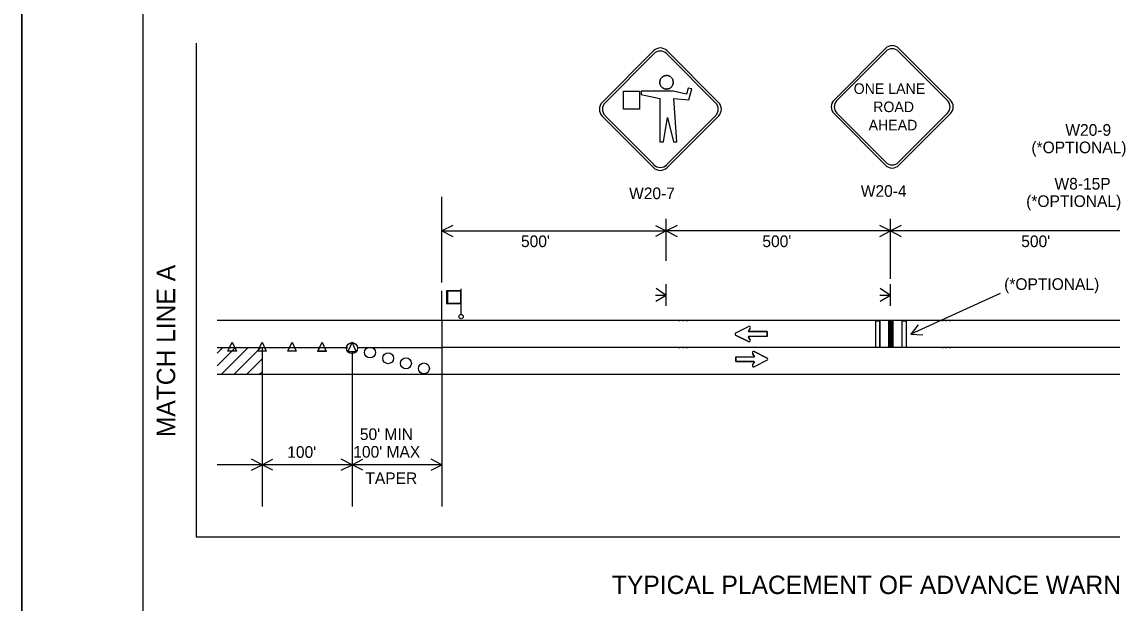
# Model space of a CAD drawing. Extents: x 0 to 34, y 0 to 22.
# Drawn here: x 0 to 11.25, y 6.21 to 12.21 of the extents above; entities that cross this region are included whole.
import ezdxf

# ---------------------------------------------------------------- set-up
doc = ezdxf.new("R2010")
doc.units = 0
for name, color, linetype in [('Level 1', 7, 'Continuous'), ('PlotBorder', 7, 'Continuous'), ('SHT-BNDRY', 7, 'Continuous'), ('SHT-FENCE', 7, 'Continuous')]:
    doc.layers.add(name, color=color, linetype=linetype)

msp = doc.modelspace()

# ---------------------------------------------------------------- linework, layer by layer
at = {"layer": 'Level 1'}
for p, q in [((1.797, 11.989), (1.797, 6.892)), ((8.378, 11.402), (8.908, 11.934)), ((8.978, 11.963), (8.978, 11.957)), ((9.048, 11.934), (9.578, 11.402)), ((5.986, 11.377), (6.517, 11.91)), ((6.016, 11.374), (6.52, 11.88)), ((6.653, 11.88), (7.157, 11.374)), ((6.656, 11.91), (7.187, 11.377)), ((8.408, 11.398), (8.912, 11.904)), ((9.044, 11.904), (9.548, 11.398)), ((6.581, 11.595), (6.582, 11.6)), ((6.581, 11.595), (6.581, 11.589)), ((6.581, 11.583), (6.581, 11.589)), ((6.584, 11.606), (6.582, 11.6)), ((6.584, 11.606), (6.586, 11.611)), ((6.589, 11.617), (6.586, 11.611)), ((6.589, 11.617), (6.593, 11.624)), ((6.596, 11.628), (6.593, 11.624)), ((6.596, 11.628), (6.6, 11.634)), ((6.604, 11.636), (6.6, 11.634)), ((6.604, 11.636), (6.608, 11.64)), ((6.612, 11.643), (6.608, 11.64)), ((6.612, 11.643), (6.618, 11.647)), ((6.623, 11.648), (6.618, 11.647)), ((6.623, 11.648), (6.629, 11.65)), ((6.634, 11.652), (6.629, 11.65)), ((6.634, 11.652), (6.642, 11.654)), ((6.645, 11.654), (6.642, 11.654)), ((6.645, 11.654), (6.651, 11.654)), ((6.659, 11.654), (6.651, 11.654)), ((6.667, 11.652), (6.659, 11.654)), ((6.667, 11.652), (6.67, 11.651)), ((6.676, 11.649), (6.67, 11.651)), ((6.676, 11.649), (6.68, 11.648)), ((6.683, 11.647), (6.68, 11.648)), ((6.683, 11.647), (6.689, 11.643)), ((6.693, 11.64), (6.689, 11.643)), ((6.693, 11.64), (6.698, 11.635)), ((6.702, 11.632), (6.698, 11.635)), ((6.702, 11.632), (6.705, 11.628)), ((6.708, 11.624), (6.705, 11.628)), ((6.708, 11.624), (6.711, 11.619)), ((6.714, 11.613), (6.711, 11.619)), ((6.714, 11.613), (6.716, 11.609)), ((6.717, 11.605), (6.716, 11.609)), ((6.717, 11.605), (6.718, 11.6)), ((6.719, 11.595), (6.718, 11.6)), ((6.719, 11.595), (6.72, 11.589)), ((6.72, 11.585), (6.72, 11.589)), ((6.72, 11.585), (6.72, 11.581)), ((6.207, 11.307), (6.207, 11.492)), ((6.207, 11.492), (6.373, 11.492)), ((6.373, 11.492), (6.373, 11.307)), ((6.72, 11.492), (6.388, 11.492)), ((6.388, 11.492), (6.388, 11.458)), ((6.581, 11.583), (6.581, 11.579)), ((6.582, 11.573), (6.581, 11.579)), ((6.582, 11.573), (6.582, 11.568)), ((6.584, 11.562), (6.582, 11.568)), ((6.584, 11.562), (6.586, 11.556)), ((6.588, 11.552), (6.586, 11.556)), ((6.588, 11.552), (6.591, 11.548)), ((6.593, 11.544), (6.591, 11.548)), ((6.593, 11.544), (6.595, 11.541)), ((6.595, 11.541), (6.599, 11.537)), ((6.599, 11.537), (6.603, 11.534)), ((6.603, 11.534), (6.606, 11.53)), ((6.609, 11.529), (6.606, 11.53)), ((6.609, 11.529), (6.614, 11.525)), ((6.618, 11.523), (6.614, 11.525)), ((6.618, 11.523), (6.625, 11.519)), ((6.63, 11.517), (6.625, 11.519)), ((6.63, 11.517), (6.636, 11.517)), ((6.643, 11.515), (6.636, 11.517)), ((6.643, 11.515), (6.648, 11.515)), ((6.655, 11.515), (6.648, 11.515)), ((6.655, 11.515), (6.66, 11.516)), ((6.664, 11.517), (6.66, 11.516)), ((6.664, 11.517), (6.67, 11.518)), ((6.675, 11.519), (6.67, 11.518)), ((6.675, 11.519), (6.68, 11.521)), ((6.684, 11.524), (6.68, 11.521)), ((6.684, 11.524), (6.688, 11.526)), ((6.692, 11.529), (6.688, 11.526)), ((6.692, 11.529), (6.696, 11.531)), ((6.7, 11.535), (6.696, 11.531)), ((6.7, 11.535), (6.704, 11.54)), ((6.705, 11.543), (6.704, 11.54)), ((6.708, 11.546), (6.705, 11.543)), ((6.708, 11.546), (6.71, 11.55)), ((6.713, 11.554), (6.71, 11.55)), ((6.713, 11.554), (6.716, 11.559)), ((6.717, 11.567), (6.716, 11.563)), ((6.716, 11.563), (6.716, 11.559)), ((6.717, 11.567), (6.718, 11.571)), ((6.719, 11.576), (6.718, 11.571)), ((6.719, 11.576), (6.72, 11.581)), ((6.855, 11.464), (6.72, 11.492)), ((6.874, 11.523), (6.855, 11.464)), ((6.911, 11.517), (6.874, 11.523)), ((6.881, 11.405), (6.911, 11.517)), ((6.388, 11.458), (6.581, 11.418)), ((6.581, 11.418), (6.581, 10.97)), ((6.755, 10.97), (6.726, 11.418)), ((6.726, 11.418), (6.881, 11.405)), ((6.373, 11.307), (6.207, 11.307)), ((8.908, 10.729), (8.378, 11.262)), ((8.912, 10.759), (8.408, 11.265)), ((9.548, 11.265), (9.044, 10.759)), ((9.578, 11.262), (9.048, 10.729)), ((6.517, 10.705), (5.986, 11.237)), ((6.52, 10.735), (6.016, 11.24)), ((6.619, 10.97), (6.661, 11.222)), ((7.157, 11.24), (6.653, 10.735)), ((7.187, 11.237), (6.656, 10.705)), ((6.661, 11.222), (6.721, 10.97)), ((6.581, 10.97), (6.619, 10.97)), ((6.721, 10.97), (6.755, 10.97)), ((4.333, 9.517), (4.333, 10.402)), ((6.647, 9.741), (6.647, 10.175)), ((6.648, 9.741), (6.648, 10.175)), ((8.961, 9.558), (8.961, 10.175)), ((4.334, 10.051), (4.334, 10.051)), ((4.334, 10.051), (6.648, 10.051)), ((14.337, 10.051), (6.647, 10.051)), ((6.648, 10.049), (6.648, 10.051)), ((8.961, 10.049), (8.961, 10.051)), ((4.531, 9.19), (4.531, 9.454)), ((6.648, 9.384), (6.542, 9.456)), ((6.648, 9.501), (6.648, 9.501)), ((6.648, 9.389), (6.648, 9.501)), ((8.961, 9.384), (8.855, 9.456)), ((8.961, 9.501), (8.961, 9.501)), ((8.961, 9.389), (8.961, 9.501)), ((4.333, 9.285), (4.333, 9.434)), ((4.333, 9.125), (4.333, 9.417)), ((4.382, 9.434), (4.382, 9.301)), ((4.53, 9.434), (4.382, 9.434)), ((4.383, 9.431), (4.531, 9.431)), ((4.392, 9.302), (4.392, 9.431)), ((4.392, 9.431), (4.531, 9.431)), ((4.531, 9.431), (4.392, 9.431)), ((4.392, 9.431), (4.392, 9.302)), ((4.531, 9.299), (4.531, 9.431)), ((4.531, 9.43), (4.531, 9.431)), ((4.531, 9.302), (4.531, 9.431)), ((6.648, 9.386), (6.536, 9.386)), ((6.648, 9.384), (6.54, 9.321)), ((6.648, 9.278), (6.648, 9.389)), ((8.961, 9.386), (8.85, 9.386)), ((8.961, 9.384), (8.854, 9.321)), ((8.961, 9.278), (8.961, 9.389)), ((10.091, 9.406), (9.169, 8.984)), ((4.53, 9.301), (4.382, 9.301)), ((4.531, 9.302), (4.392, 9.302)), ((4.392, 9.302), (4.531, 9.302)), ((4.333, 9.125), (2.015, 9.125)), ((4.333, 9.125), (4.333, 7.205)), ((5.025, 9.125), (4.334, 9.125)), ((4.579, 9.128), (4.579, 9.128)), ((21.921, 9.125), (5.025, 9.125)), ((6.775, 9.125), (6.789, 9.125)), ((6.814, 9.125), (6.827, 9.125)), ((6.852, 9.125), (6.866, 9.125)), ((8.849, 8.846), (8.849, 9.124)), ((8.944, 8.846), (8.944, 9.124)), ((8.958, 8.847), (8.958, 9.125)), ((8.965, 8.846), (8.965, 9.124)), ((8.965, 8.846), (8.965, 9.118)), ((8.972, 8.847), (8.972, 9.125)), ((8.985, 8.846), (8.985, 9.124)), ((9.08, 8.846), (9.08, 9.124)), ((9.491, 9.125), (9.504, 9.125)), ((9.529, 9.125), (9.543, 9.125)), ((9.568, 9.125), (9.581, 9.125)), ((7.364, 8.998), (7.497, 9.065)), ((7.364, 8.998), (7.497, 9.065)), ((7.513, 9.047), (7.495, 9.02)), ((7.513, 9.047), (7.495, 9.02)), ((7.687, 9.012), (7.499, 9.012)), ((7.499, 9.012), (7.687, 9.012)), ((7.687, 8.962), (7.687, 9.012)), ((7.687, 9.012), (7.687, 8.962)), ((7.363, 8.976), (7.497, 8.909)), ((7.497, 8.909), (7.363, 8.976)), ((7.49, 8.913), (7.49, 8.913)), ((7.513, 8.927), (7.495, 8.955)), ((7.495, 8.955), (7.513, 8.927)), ((7.687, 8.962), (7.499, 8.962)), ((7.687, 8.962), (7.499, 8.962)), ((2.015, 8.847), (2.479, 8.847)), ((2.015, 8.79), (2.072, 8.847)), ((2.015, 8.658), (2.203, 8.847)), ((2.056, 8.568), (2.334, 8.847)), ((2.187, 8.568), (2.465, 8.847)), ((2.479, 8.847), (2.479, 7.205)), ((2.479, 8.847), (3.362, 8.847)), ((3.406, 8.808), (3.406, 7.205)), ((3.467, 8.847), (4.333, 8.847)), ((5.025, 8.847), (4.333, 8.847)), ((21.897, 8.847), (5.025, 8.847)), ((6.775, 8.847), (6.789, 8.847)), ((6.814, 8.847), (6.827, 8.847)), ((6.852, 8.847), (6.866, 8.847)), ((7.538, 8.787), (7.556, 8.759)), ((7.556, 8.759), (7.538, 8.787)), ((7.688, 8.738), (7.554, 8.805)), ((7.554, 8.805), (7.688, 8.738)), ((7.562, 8.801), (7.562, 8.801)), ((9.491, 8.847), (9.504, 8.847)), ((9.529, 8.847), (9.543, 8.847)), ((9.568, 8.847), (9.581, 8.847)), ((2.319, 8.568), (2.479, 8.729)), ((7.364, 8.752), (7.553, 8.752)), ((7.364, 8.752), (7.364, 8.702)), ((7.364, 8.702), (7.364, 8.752)), ((7.364, 8.752), (7.553, 8.752)), ((7.364, 8.702), (7.552, 8.702)), ((7.552, 8.702), (7.364, 8.702)), ((7.538, 8.667), (7.556, 8.694)), ((7.538, 8.667), (7.556, 8.694)), ((7.687, 8.716), (7.554, 8.648)), ((7.687, 8.716), (7.554, 8.648)), ((4.333, 8.568), (2.015, 8.568)), ((2.45, 8.568), (2.479, 8.597)), ((5.071, 8.568), (4.334, 8.568)), ((21.916, 8.568), (5.025, 8.568)), ((2.479, 7.638), (2.015, 7.638)), ((3.406, 7.638), (2.479, 7.638)), ((4.333, 7.638), (3.406, 7.638)), ((1.797, 6.892), (21.65, 6.892))]:
    msp.add_line(p, q, dxfattribs=at)
for points in [[(4.445, 10.106), (4.334, 10.051), (4.445, 9.995)], [(6.536, 10.106), (6.648, 10.051), (6.536, 9.995)], [(6.759, 10.106), (6.648, 10.051), (6.759, 9.995)], [(8.85, 9.995), (8.961, 10.051), (8.85, 10.106)], [(9.072, 10.106), (8.961, 10.051), (9.072, 9.995)], [(9.247, 9.081), (9.169, 8.984), (9.293, 8.98)], [(2.368, 7.583), (2.479, 7.638), (2.368, 7.694)], [(2.59, 7.583), (2.479, 7.638), (2.59, 7.694)], [(3.295, 7.583), (3.406, 7.638), (3.295, 7.694)], [(3.517, 7.583), (3.406, 7.638), (3.517, 7.694)], [(4.222, 7.583), (4.333, 7.638), (4.222, 7.694)]]:
    msp.add_lwpolyline(points, dxfattribs=at)
for points in [[(4.382, 9.301), (4.53, 9.301), (4.53, 9.434), (4.382, 9.434)], [(8.808, 9.124), (8.849, 9.124), (8.849, 8.846), (8.808, 8.846)], [(8.944, 9.124), (8.985, 9.124), (8.985, 8.846), (8.944, 8.846)], [(8.958, 9.125), (8.972, 9.125), (8.972, 8.847), (8.958, 8.847)], [(9.08, 9.124), (9.121, 9.124), (9.121, 8.846), (9.08, 8.846)], [(2.126, 8.81), (2.169, 8.903), (2.213, 8.81)], [(2.435, 8.81), (2.478, 8.903), (2.522, 8.81)], [(2.744, 8.81), (2.788, 8.903), (2.831, 8.81)], [(3.053, 8.81), (3.097, 8.903), (3.14, 8.81)], [(3.053, 8.808), (3.097, 8.901), (3.141, 8.808)], [(3.45, 8.808), (3.406, 8.901), (3.362, 8.808)]]:
    msp.add_lwpolyline(points, close=True, dxfattribs=at)
for centre, major_axis, start_param, end_param in [((6.586, 11.84), (0, 0.0991), 5.497787, 7.068583), ((8.978, 11.864), (0, 0.0991), 5.497787, 7.068583), ((8.978, 11.837), (0, 0.0941), 5.497787, 7.068583), ((6.586, 11.813), (0, 0.0941), 5.497787, 7.068583), ((6.056, 11.307), (0, -0.0991), 3.926991, 5.497787), ((6.083, 11.307), (0, -0.0941), 3.926991, 5.497787), ((7.09, 11.307), (0, 0.0941), 3.926991, 5.497787), ((7.117, 11.307), (0, 0.0991), 3.926991, 5.497787), ((8.448, 11.332), (0, -0.0991), 3.926991, 5.497787), ((8.474, 11.332), (0, -0.0941), 3.926991, 5.497787), ((9.482, 11.332), (0, 0.0941), 3.926991, 5.497787), ((9.509, 11.332), (0, 0.0991), 3.926991, 5.497787), ((6.586, 10.775), (0, 0.0991), 2.356194, 3.926991), ((6.586, 10.801), (0, 0.0941), 2.356194, 3.926991), ((8.978, 10.799), (0, 0.0991), 2.356194, 3.926991), ((8.978, 10.826), (0, 0.0941), 2.356194, 3.926991), ((7.369, 8.987), (0, 0.0124), 0.463604, 2.678408), ((7.369, 8.987), (0, 0.0124), 0.463604, 2.678408), ((7.499, 9.017), (0, -0.00495), 4.123952, 6.283395), ((7.499, 9.017), (0, -0.00495), 4.123952, 6.283395), ((7.503, 9.054), (0, 0.0124), 4.124596, 6.747043), ((7.503, 9.054), (0, 0.0124), 4.124596, 6.747043), ((7.499, 8.957), (0, -0.00495), 3.141803, 5.301246), ((7.499, 8.957), (0, -0.00495), 3.141803, 5.301246), ((7.503, 8.92), (0, 0.0124), 2.678155, 5.300602), ((7.503, 8.92), (0, 0.0124), 2.678155, 5.300602), ((7.548, 8.794), (0, -0.0124), 2.678155, 5.300602), ((7.548, 8.794), (0, -0.0124), 2.678155, 5.300602), ((7.548, 8.66), (0, -0.0124), 4.124596, 6.747043), ((7.548, 8.66), (0, -0.0124), 4.124596, 6.747043), ((7.552, 8.757), (0, 0.00495), 3.141803, 5.301246), ((7.552, 8.697), (0, 0.00495), 4.123952, 6.283395), ((7.682, 8.727), (0, -0.0124), 0.463604, 2.678408), ((7.682, 8.727), (0, -0.0124), 0.463604, 2.678408)]:
    msp.add_ellipse(centre, major_axis=major_axis, ratio=0.996122, start_param=start_param, end_param=end_param, dxfattribs=at)
for centre, major_axis, ratio in [((4.531, 9.167), (0, -0.0224), 0.996102), ((3.406, 8.841), (0, -0.0567), 0.996122), ((3.592, 8.796), (0, -0.0567), 0.996122), ((3.779, 8.737), (0, -0.0567), 0.996122), ((3.962, 8.684), (0, -0.0567), 0.996122), ((4.148, 8.631), (0, -0.0567), 0.996122)]:
    msp.add_ellipse(centre, major_axis=major_axis, ratio=ratio, dxfattribs=at)
at = {"layer": 'PlotBorder'}
msp.add_lwpolyline([(0, 0.001), (34, 0.001), (34, 22.001), (0, 22.001)], close=True, dxfattribs=at)
at = {"layer": 'SHT-BNDRY'}
msp.add_lwpolyline([(1.25, 0.501), (33.5, 0.501), (33.5, 21.501), (1.25, 21.501)], close=True, dxfattribs=at)
at = {"layer": 'SHT-FENCE'}
msp.add_lwpolyline([(0, 22.001), (34, 22.001), (34, 0.001), (0, 0.001)], close=True, dxfattribs=at)

# ---------------------------------------------------------------- texts
at = {"layer": 'Level 1'}
for s, height, rotation, p in [('ONE LANE', 0.109, 360, (8.581, 11.465)), ('ROAD', 0.109, 360, (8.782, 11.277)), ('AHEAD', 0.109, 360, (8.735, 11.089)), ('W20-4', 0.12, 360, (8.654, 10.403)), ("500'", 0.12, 360, (5.149, 9.884)), ("500'", 0.12, 360, (7.639, 9.884)), ("500'", 0.12, 360, (10.309, 9.884)), ('MATCH LINE A', 0.19, 90, (1.582, 7.922))]:
    msp.add_text(s, height=height, rotation=rotation, dxfattribs=at).set_placement(p)
for s, height, p in [('W20-9', 0.12, (10.764, 11.033)), ('(*OPTIONAL)', 0.12, (10.414, 10.853)), ('W8-15P', 0.12, (10.652, 10.478)), ('W20-7', 0.12, (6.264, 10.379)), ('(*OPTIONAL)', 0.12, (10.36, 10.298)), ('(*OPTIONAL)', 0.12, (10.133, 9.442)), ("50' MIN", 0.12, (3.487, 7.893)), ("100' ", 0.12, (2.738, 7.709)), ("100' MAX ", 0.12, (3.419, 7.711)), ('TAPER', 0.12, (3.544, 7.439)), ('TYPICAL PLACEMENT OF ADVANCE WARNING SIGNS/RUMBLE STRIPS/FLAGGER', 0.19, (6.087, 6.303))]:
    msp.add_text(s, height=height, dxfattribs=at).set_placement(p)

doc.saveas('drawing.dxf')
